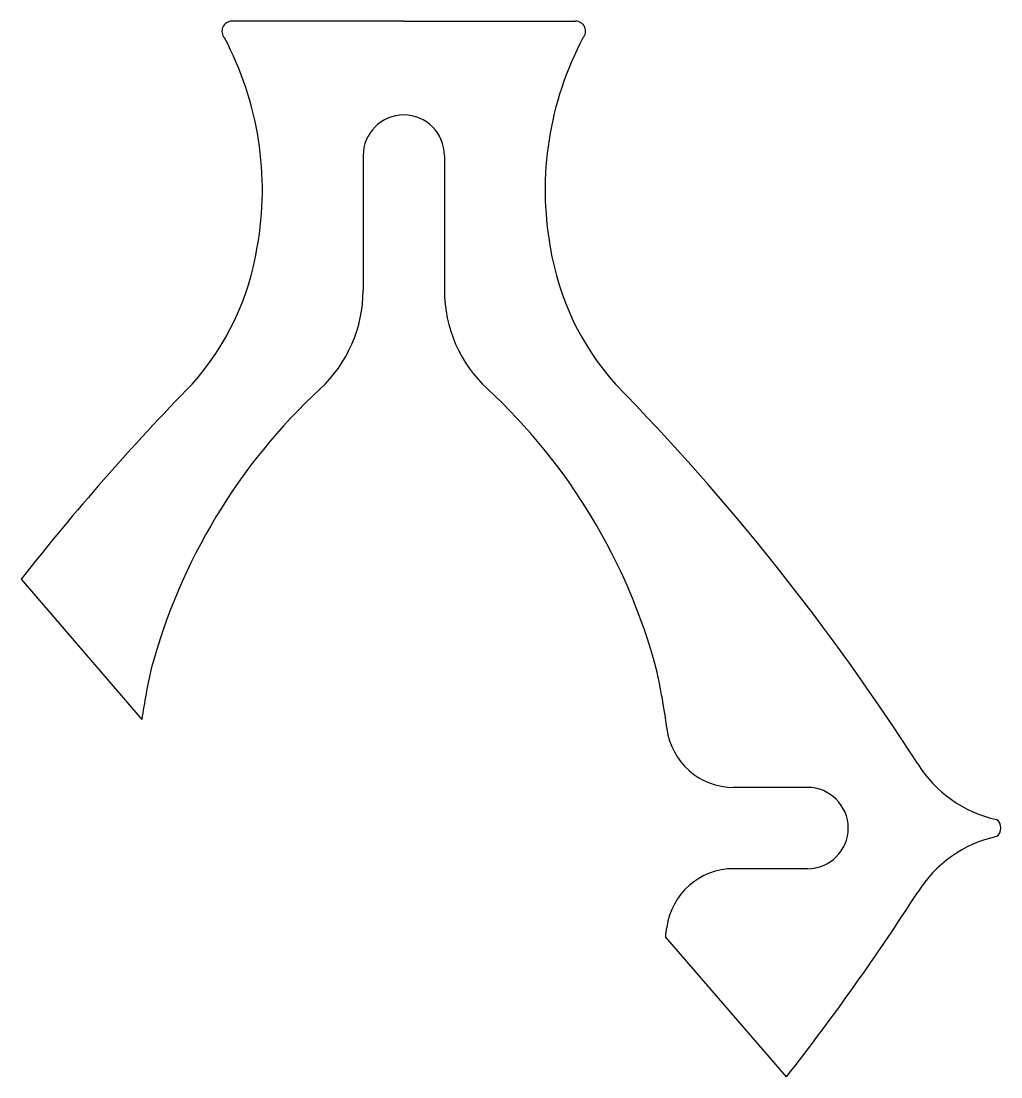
# Model space of a CAD drawing. Header units: inches. Extents: x -17.1 to 26.6, y -47.1 to 0.
import ezdxf

# ---------------------------------------------------------------- set-up
doc = ezdxf.new("R2010")
doc.units = ezdxf.units.IN
doc.header["$MEASUREMENT"] = 0

msp = doc.modelspace()

# ---------------------------------------------------------------- linework, layer by layer
for p, q in [((0, 0), (-7.657, 0)), ((0, 0), (7.657, 0)), ((-1.812, -6), (-1.812, -12.009)), ((1.813, -6), (1.813, -12.009)), ((-17.062, -24.899), (-11.678, -31.154)), ((18.006, -34.188), (14.709, -34.188)), ((18.006, -37.812), (14.709, -37.812)), ((17.062, -47.101), (11.678, -40.846))]:
    msp.add_line(p, q)
for centre, radius, start, end in [((-7.657, -0.45), 0.45, 90, 221.931), ((7.657, -0.45), 0.45, 318.069, 90), ((-20.769, -7.531), 14.465, 349.831, 27.9523), ((20.769, -7.531), 14.465, 152.0477, 190.169), ((0, -6), 1.812, 0, 180), ((-18.34, -8.215), 11.954, 318.1391, 350.9804), ((18.34, -8.215), 11.954, 189.0196, 221.8609), ((-7.812, -12.009), 6, 312.8522, 0), ((7.813, -12.009), 6, 180, 227.1478), ((66.927, -90.774), 106.741, 135.67669, 141.89213), ((14.194, -35.731), 26.357, 132.8522, 164.9497), ((-14.194, -35.731), 26.357, 15.0503, 47.1478), ((-66.927, -90.774), 106.741, 32.68192, 44.32331), ((15.354, -34.975), 27.301, 167.1138, 171.955), ((-15.354, -34.975), 27.301, 7.1807, 12.8862), ((14.709, -31.188), 3, 187.1807, 270), ((27.649, -30.173), 5.584, 212.039, 257.3887), ((18.006, -36), 1.812, 270, 90), ((26.175, -35.994), 0.45, 359.2706, 55.5734), ((26.175, -36.006), 0.45, 304.4266, 0.7294), ((27.649, -41.827), 5.584, 102.6113, 147.961), ((14.709, -40.812), 3, 90, 172.8193), ((-66.927, 18.774), 106.741, 321.89213, 327.31808), ((-15.354, -37.025), 27.301, 351.955, 352.8193)]:
    msp.add_arc(centre, radius, start, end)

doc.saveas('drawing.dxf')
